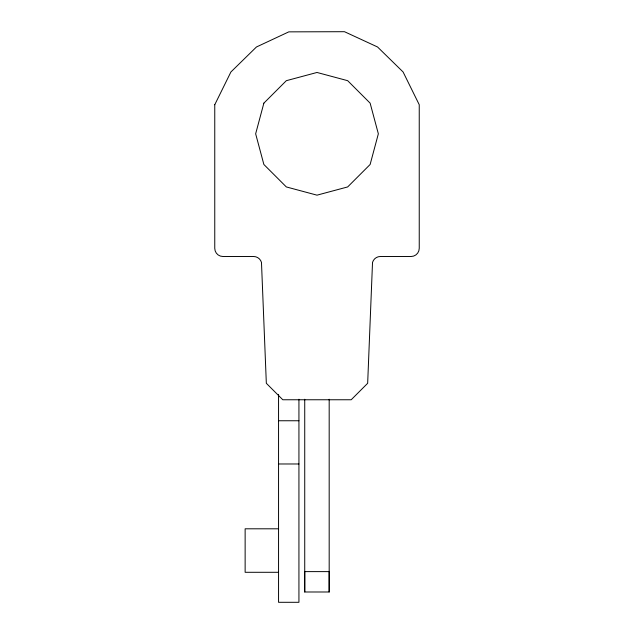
<?xml version="1.0" encoding="UTF-8"?>
<svg xmlns="http://www.w3.org/2000/svg" width="634" height="634" viewBox="0 0 634 634"><rect width="100%" height="100%" fill="white"/><g stroke="black" fill="none" stroke-linecap="round" stroke-linejoin="round"><path stroke-width="0.95" d="M278.556 394.38L278.556 602.3L298.931 602.3L298.931 399.262M304.732 591.99L304.732 571.614L329.181 571.614L329.181 591.99L304.732 591.99L304.732 399.254M278.556 420.754L298.931 420.754M278.556 463.977L298.931 463.977M278.556 528.804L245.136 528.804L245.136 572.296L278.556 572.296M329.181 399.254L329.181 591.99M214.76 104.713L214.76 248.322A8.179 8.179 0 0 0 222.938 256.501L253.616 256.501A8.179 8.179 0 0 1 261.477 262.428L266.335 383.293L282.804 399.761L351.196 399.761L367.665 383.293L372.523 262.428A8.179 8.179 0 0 1 380.384 256.501L411.062 256.501A8.179 8.179 0 0 0 419.24 248.322L419.24 104.713L403.089 71.975L377.555 46.987L344.468 31.7L288.819 31.859L256.445 46.987L230.911 71.975L214.76 104.713M263.871 103.136L255.653 133.814L263.871 164.483L286.33 186.935L317 195.161L347.67 186.935L370.129 164.483L378.347 133.814L370.129 103.136L347.67 80.684L317 72.466L286.33 80.684L263.871 103.136"/></g></svg>
